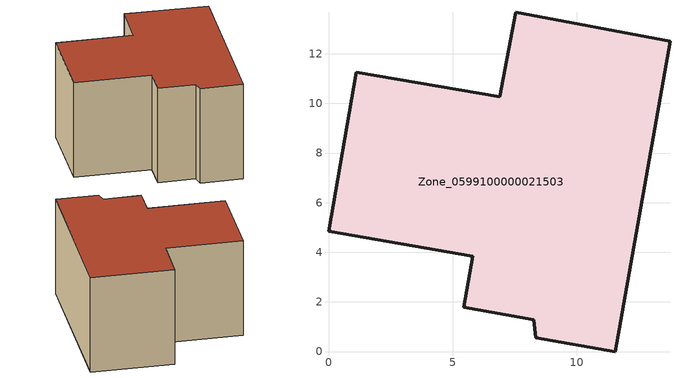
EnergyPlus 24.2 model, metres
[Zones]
Zone_0599100000021503
 floor ground (C_G): 13.77,12.51 11.56,0 8.36,0.56 8.27,1.28 5.45,1.78 5.82,3.85 0,4.85 1.11,11.26 6.91,10.27 7.55,13.67 z0
 wall outside (C_F): 5.82,3.85 5.45,1.78 8.27,1.28 8.36,0.56 11.56,0 13.77,12.51 7.55,13.67 6.91,10.27 1.11,11.26 0,4.85 5.82,3.85 z0:7.87
 roof outside (C_R): 1.11,11.26 0,4.85 5.82,3.85 5.45,1.78 8.27,1.28 8.36,0.56 11.56,0 13.77,12.51 7.55,13.67 6.91,10.27 z7.87
[BUILDING]
Pand.0599100000021503: North Axis=0; Terrain=City; Loads Convergence Tolerance Value=0.04; Temperature Convergence Tolerance Value=0.4; Solar Distribution=FullExterior; Maximum Number of Warmup Days=25; Minimum Number of Warmup Days=1
[Site:Location]
Rotterdam.The.Hague.AP_ZH_NLD Design_Conditions: Latitude=51.96; Longitude=4.45; Time Zone=1; Elevation=-4.5
[SITE:GROUNDTEMPERATURE:BUILDINGSURFACE]
18, 18, 18, 18, 18, 18, 18, 18, 18, 18, 18, 18
[MATERIAL] Thermal Absorptance=0.9; Solar Absorptance=0.7; Visible Absorptance=0.7
Name | Roughness | Thickness | Conductivity | Density | Specific Heat
G.TC.1946-1964 | MediumSmooth | 0.15 | 1 | 540 | 1210
F.TC.1946-1964 | Rough | 0.3 | 0.857143 | 1920 | 840
R.TC.1946-1964 | MediumRough | 0.2 | 0.235294 | 1500 | 1000
[CONSTRUCTION]
C_G: G.TC.1946-1964
C_F: F.TC.1946-1964
C_R: R.TC.1946-1964
[ZONE]
Zone_0599100000021503: Type=1; Multiplier=1; Ceiling Height=Autocalculate; Volume=Autocalculate; Floor Area=autocalculate; Part of Total Floor Area=Yes
[ZONEINFILTRATION:DESIGNFLOWRATE]
Infil_Zone_0599100000021503: Zone or ZoneList or Space or SpaceList=Zone_0599100000021503; Schedule=AlwaysOn; Design Flow Rate Calculation Method=Flow/Area; Flow Rate per Floor Area=0.003; Constant Term Coefficient=1; Temperature Term Coefficient=0; Velocity Term Coefficient=0; Velocity Squared Term Coefficient=0
[HVACTEMPLATE:ZONE:IDEALLOADSAIRSYSTEM]
Zone_0599100000021503: Maximum Heating Supply Air Temperature=50; Minimum Cooling Supply Air Temperature=13; Maximum Heating Supply Air Humidity Ratio=0.0156; Minimum Cooling Supply Air Humidity Ratio=0.0077; Heating Limit=NoLimit; Cooling Limit=NoLimit; Dehumidification Control Type=ConstantSensibleHeatRatio; Cooling Sensible Heat Ratio=0.7; Dehumidification Setpoint=60; Humidification Control Type=None; Humidification Setpoint=30; Outdoor Air Method=None; Outdoor Air Flow Rate per Person=0.00944; Outdoor Air Flow Rate per Zone Floor Area=0; Outdoor Air Flow Rate per Zone=0; Demand Controlled Ventilation Type=None; Outdoor Air Economizer Type=NoEconomizer; Heat Recovery Type=None; Sensible Heat Recovery Effectiveness=0.7; Latent Heat Recovery Effectiveness=0.65
[ZONECONTROL:THERMOSTAT]
ThermostatControl_Zone_0599100000021503: Zone or ZoneList=Zone_0599100000021503; Control Type Schedule=DualSetpointControlType; Control 1=Thermostat_Zone_0599100000021503; Temperature Difference Between Cutout And Setpoint=0
[THERMOSTATSETPOINT:DUALSETPOINT]
Thermostat_Zone_0599100000021503: Heating Setpoint Temperature Schedule=HeatingSetpoint_Zone_0599100000021503; Cooling Setpoint Temperature Schedule=CoolingSetpoint_Zone_0599100000021503
[SCHEDULE:COMPACT]
HeatingSetpoint_Zone_0599100000021503: Through: 12/31, For: AllDays, Until: 24:00, 21
CoolingSetpoint_Zone_0599100000021503: Through: 12/31, For: AllDays, Until: 24:00, 24
DualSetpointControlType: Through: 12/31, For: AllDays, Until: 24:00, 4
AlwaysOn: Through: 12/31, For: AllDays, Until: 24:00, 1
